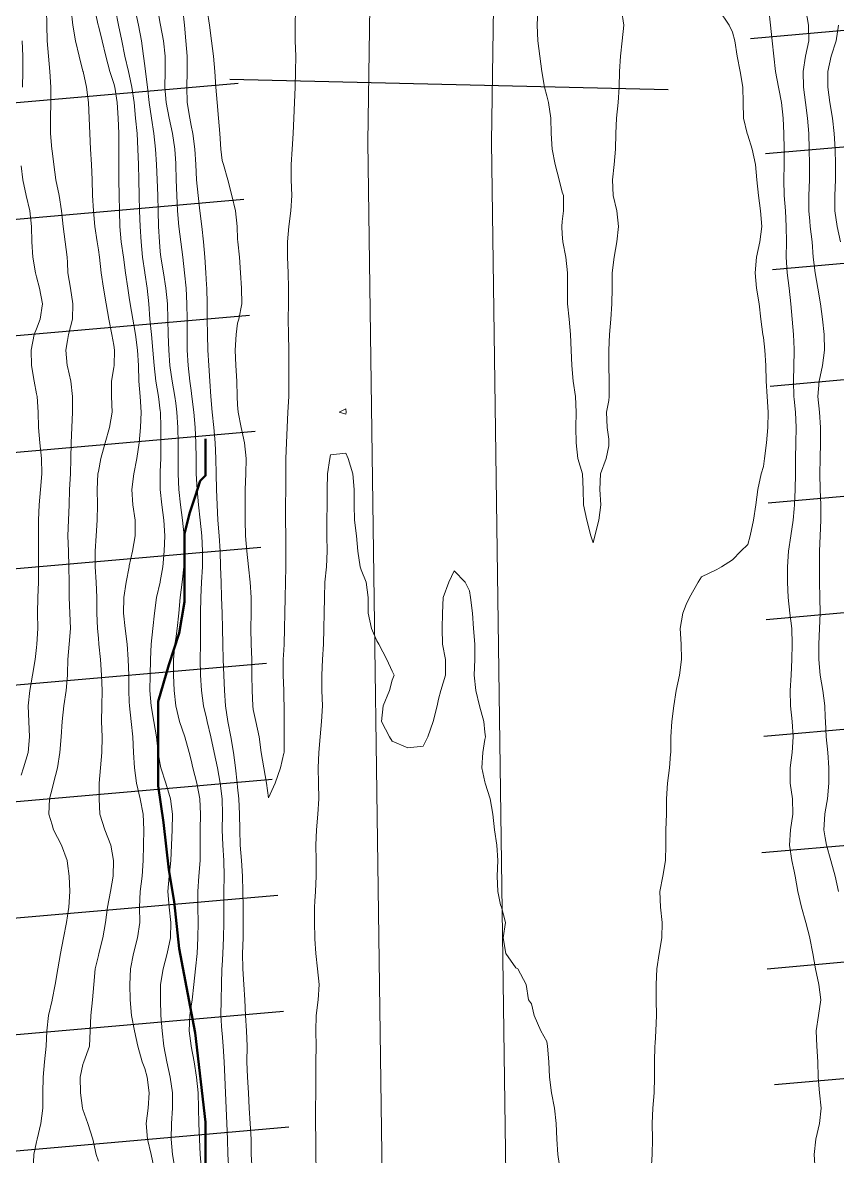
# Model space of a CAD drawing. Header units: centimetres. Extents: x 0 to 642158, y -847 to 649707.
# Drawn here: x 617090.8 to 617117.14, y 621403.69 to 621440.33 of the extents above; entities that cross this region are included whole.
import ezdxf

# ---------------------------------------------------------------- set-up
doc = ezdxf.new("R2010")
doc.units = ezdxf.units.CM
doc.header["$MEASUREMENT"] = 0
for name, color, linetype, lineweight in [('MEV_environnement_V', 7, 'Continuous', 20), ('MEV_layout inondation', 5, 'Continuous', 15), ('WAL_topographie 0.5', 253, 'Continuous', 20)]:
    doc.layers.add(name, color=color, linetype=linetype, lineweight=lineweight)
doc.layers.add('MEV_schema paysager_Ha', color=7, linetype='Continuous', lineweight=25, transparency=0.13)
doc.linetypes.add('TRACKS', pattern='A,0.15,[130,ltypeshp.shx,S=0.25,R=0,X=0,Y=0],0.15', length=0.3)
picture_1 = doc.add_image_def('image2.png', size_in_pixel=(6614, 11023))

msp = doc.modelspace()

# ---------------------------------------------------------------- hatches: boundary and pattern name
at = {"layer": 'MEV_schema paysager_Ha', "transparency": 33554687}
h = msp.add_hatch(dxfattribs=at)
h.set_pattern_fill('ANSI31', color=60, scale=30, angle=320)
h.paths.add_polyline_path([(617169.617, 620973.194), (617165.143, 620997.552), (617163.049, 621011.729), (617162.573, 621023.432), (617161.336, 621028.189), (617160.67, 621031.995), (617159.432, 621036.467), (617156.475, 621053.969), (617156.906, 621060.001), (617157.984, 621066.14), (617158.414, 621069.802), (617158.199, 621075.295), (617157.014, 621080.142), (617155.505, 621084.988), (617154.751, 621088.973), (617151.842, 621094.789), (617149.148, 621099.205), (617146.994, 621101.252), (617145.377, 621102.544), (617143.546, 621103.621), (617141.391, 621107.391), (617140.307, 621121.334), (617138.581, 621134.515), (617137.596, 621148.681), (617137.947, 621158.301), (617138.342, 621166.601), (617137.255, 621176.482), (617136.069, 621187.153), (617134.618, 621206.801), (617133.841, 621215.056), (617132.235, 621238.569), (617131.105, 621276.162), (617130.662, 621320.72), (617129.383, 621365.826), (617128.171, 621391.821), (617126.408, 621441.701), (617124.527, 621449.888), (617124.527, 621453.399), (617124.884, 621455.482), (617126.075, 621456.85), (617127.265, 621458.873), (617127.265, 621461.254), (617125.649, 621473.672), (617125.524, 621482.896), (617125.025, 621497.979), (617124.776, 621519.544), (617124.92, 621540.094), (617125.983, 621565.584), (617126.337, 621580.453), (617126.163, 621598.374), (617127.186, 621608.874), (617130.532, 621615.192), (617131.834, 621617.887), (617134.298, 621627.22), (617135.042, 621631.96), (617135.135, 621640.047), (617136.158, 621649.713), (617136.911, 621670.5), (617129.26, 621649.205), (617124.61, 621628.36), (617120.259, 621606.016), (617117.259, 621583.371), (617115.237, 621541.083), (617114.562, 621520.401), (617115.536, 621487.717), (617112.094, 621474.528), (617111.291, 621462.83), (617115.078, 621434.173), (617114.685, 621412.686), (617116.517, 621383.817), (617118.213, 621359.713), (617121.633, 621297.519), (617122.293, 621280.379), (617124.809, 621252.783), (617126.661, 621222.595), (617125.403, 621211.007), (617126.795, 621190.875), (617128.52, 621169.158), (617130.485, 621161.793), (617131.444, 621155.186), (617130.649, 621150.827), (617132.125, 621142.753), (617132.79, 621125.456), (617134.954, 621111.319), (617137.702, 621098.468), (617139.749, 621087.381), (617141.795, 621083.246), (617143.417, 621082.42), (617144.557, 621081.575), (617145.493, 621080.194), (617145.463, 621077.083), (617144.023, 621074.463), (617144.278, 621071.03), (617145.295, 621066.579), (617147.455, 621053.531), (617147.76, 621048.137), (617148.575, 621044.067), (617151.222, 621037.452), (617151.12, 621031.956), (617151.633, 621023.148), (617154.427, 621011.658), (617158.897, 620988.919), (617162.537, 620970.568), (617168.729, 620939.186), (617182.921, 620879.156), (617188.263, 620855.446), (617193.71, 620854.003), (617187.498, 620892.108), (617176.811, 620939.879)])
h = msp.add_hatch(dxfattribs=at)
h.set_pattern_fill('ANSI31', color=60, scale=30, angle=320)
h.paths.add_polyline_path([(617170.419, 620834.567), (617172.651, 620836.166), (617173.767, 620838.36), (617176.52, 620837.394), (617174.806, 620846.341), (617170.861, 620863.855), (617160.166, 620908.624), (617154.776, 620933.562), (617146.673, 620971.647), (617141.556, 621000.514), (617137.768, 621021.34), (617128.09, 621079.063), (617126.156, 621093.864), (617119.316, 621143.104), (617111.792, 621208.391), (617108.156, 621251.964), (617106.162, 621276.436), (617103.961, 621303.676), (617102.134, 621336.288), (617100.135, 621389.845), (617096.516, 621463.981), (617093.32, 621529.296), (617090.317, 621582.148), (617088.875, 621608.789), (617089.552, 621610.434), (617091.584, 621610.24), (617079.838, 621624.63), (617079.15, 621614.869), (617077.224, 621610.745), (617075.161, 621604.283), (617075.024, 621597.272), (617074.199, 621592.185), (617074.199, 621587.785), (617073.373, 621584.761), (617071.723, 621576.1), (617070.554, 621571.223), (617069.004, 621567.237), (617065.792, 621560.483), (617065.459, 621555.39), (617064.352, 621548.747), (617063.248, 621545.861), (617063.538, 621539.763), (617064.894, 621531.341), (617066.831, 621523.888), (617067.993, 621518.758), (617069.311, 621511.094), (617070.285, 621505.466), (617073.425, 621497.132), (617077.756, 621487.932), (617080.679, 621477.434), (617081.545, 621462.498), (617082.024, 621453.112), (617079.891, 621448.421), (617077.757, 621439.358), (617074.131, 621434.987), (617070.825, 621431.469), (617069.438, 621426.671), (617071.018, 621420.988), (617073.27, 621414.516), (617077.07, 621409.311), (617077.914, 621402.699), (617079.322, 621395.946), (617077.774, 621388.912), (617077.028, 621379.272), (617077.18, 621366.49), (617077.637, 621354.926), (617081.138, 621345.34), (617084.667, 621339.141), (617088.419, 621332.55), (617091.943, 621324.141), (617093.489, 621313.549), (617093.991, 621301.308), (617095.095, 621293.181), (617098.226, 621286.522), (617098.599, 621269.214), (617098.32, 621260.56), (617100.919, 621240.097), (617102.163, 621224.304), (617102.661, 621213.61), (617104.31, 621203.418), (617105.03, 621196.058), (617108.853, 621175.666), (617110.452, 621164.481), (617113.761, 621137.233), (617115.569, 621117.477), (617117.489, 621112.22), (617116.988, 621109.132), (617114.316, 621105.794), (617111.985, 621102.229), (617112.056, 621101.1), (617120.765, 621101.771), (617121.63, 621095.928), (617112.376, 621095.304), (617112.524, 621092.145), (617113.883, 621089.004), (617118.105, 621088.839), (617120.775, 621088.744), (617122.967, 621085.98), (617123.825, 621080.262), (617124.207, 621073.973), (617125.553, 621066.79), (617126.9, 621057.169), (617128.055, 621049.377), (617129.783, 621041.532), (617130.994, 621026.347), (617134.207, 621004.931), (617136.145, 620988.525), (617136.031, 620979.069), (617142.374, 620949.543), (617145.918, 620930.208), (617153.153, 620899.212), (617158.672, 620872.657), (617161.08, 620858.212), (617163.85, 620847.016), (617167.101, 620840.155), (617169.922, 620834.909)])

# ---------------------------------------------------------------- linework, layer by layer
msp.add_lwpolyline([(617097.504, 621438.51), (617111.674, 621438.173)])
at = {"layer": 'MEV_environnement_V', "linetype": 'TRACKS', "ltscale": 3}
for points in [[(617115.794, 621199.724), (617111.915, 621241.714), (617110.06, 621267.008), (617107.699, 621302.432), (617104.663, 621344.26), (617103.483, 621367.692), (617102.471, 621399.898), (617101.965, 621436.486), (617102.302, 621459.749), (617102.808, 621476.946), (617103.82, 621503.415), (617105.674, 621530.899), (617108.036, 621563.453)], [(617119.773, 621200.126), (617115.901, 621242.044), (617114.05, 621267.287), (617111.689, 621302.71), (617108.655, 621344.506), (617107.479, 621367.856), (617106.47, 621399.988), (617105.965, 621436.485), (617106.301, 621459.661), (617106.806, 621476.811), (617107.814, 621503.204), (617109.664, 621530.619), (617112.025, 621563.164)]]:
    msp.add_lwpolyline(points, dxfattribs=at)
at = {"layer": 'MEV_layout inondation', "lineweight": 50}
msp.add_lwpolyline([(617096.715, 621401.232), (617096.715, 621404.8), (617096.375, 621407.687), (617095.865, 621410.406), (617095.695, 621411.934), (617095.525, 621412.954), (617095.355, 621414.483), (617095.185, 621415.672), (617095.185, 621418.39), (617095.525, 621419.579), (617095.865, 621420.598), (617096.035, 621421.617), (617096.035, 621423.826), (617096.205, 621424.505), (617096.375, 621425.015), (617096.545, 621425.525), (617096.715, 621425.695), (617096.715, 621426.884)], dxfattribs=at)
at = {"layer": 'WAL_topographie 0.5'}
for points in [[(617091.574, 621440.75), (617091.582, 621440.25), (617091.597, 621439.75), (617091.632, 621439.25), (617091.683, 621438.75), (617091.712, 621438.25), (617091.714, 621437.75), (617091.7, 621437.25), (617091.7, 621436.75), (617091.744, 621436.25), (617091.75, 621436.187), (617091.805, 621435.75), (617091.877, 621435.25), (617091.977, 621434.75), (617092.061, 621434.25), (617092.116, 621433.75), (617092.179, 621433.25), (617092.242, 621432.75), (617092.25, 621432.583), (617092.265, 621432.25), (617092.343, 621431.75), (617092.426, 621431.25), (617092.409, 621430.75), (617092.288, 621430.25), (617092.25, 621430.061), (617092.192, 621429.75), (617092.244, 621429.25), (617092.25, 621429.221), (617092.357, 621428.75), (617092.408, 621428.25), (617092.413, 621427.75), (617092.395, 621427.25), (617092.373, 621426.75), (617092.364, 621426.25), (617092.344, 621425.75), (617092.32, 621425.25), (617092.31, 621424.75), (617092.283, 621424.25), (617092.267, 621423.75), (617092.282, 621423.25), (617092.295, 621422.75), (617092.303, 621422.25), (617092.309, 621421.75), (617092.33, 621421.25), (617092.343, 621420.75), (617092.302, 621420.25), (617092.264, 621419.75), (617092.25, 621419.296), (617092.249, 621419.25), (617092.203, 621418.75), (617092.137, 621418.25), (617092.078, 621417.75), (617092.042, 621417.25), (617092.008, 621416.75), (617091.932, 621416.25), (617091.797, 621415.75), (617091.75, 621415.569), (617091.674, 621415.25), (617091.649, 621414.75), (617091.75, 621414.404), (617091.802, 621414.25), (617092.056, 621413.75), (617092.235, 621413.25), (617092.25, 621413.156), (617092.308, 621412.75), (617092.327, 621412.25), (617092.292, 621411.75), (617092.25, 621411.469), (617092.219, 621411.25), (617092.123, 621410.75), (617092.027, 621410.25), (617091.936, 621409.75), (617091.849, 621409.25), (617091.752, 621408.75), (617091.75, 621408.741), (617091.64, 621408.25), (617091.579, 621407.75), (617091.56, 621407.25), (617091.512, 621406.75), (617091.461, 621406.25), (617091.455, 621405.75), (617091.454, 621405.25), (617091.385, 621404.75), (617091.269, 621404.25), (617091.25, 621404.158), (617091.166, 621403.75), (617091.137, 621403.25)], [(617092.367, 621440.75), (617092.425, 621440.25), (617092.511, 621439.75), (617092.63, 621439.25), (617092.75, 621438.771), (617092.755, 621438.75), (617092.863, 621438.25), (617092.926, 621437.75), (617092.953, 621437.25), (617092.976, 621436.75), (617092.999, 621436.25), (617093.03, 621435.75), (617093.044, 621435.25), (617093.059, 621434.75), (617093.088, 621434.25), (617093.132, 621433.75), (617093.211, 621433.25), (617093.25, 621432.993), (617093.284, 621432.75), (617093.342, 621432.25), (617093.42, 621431.75), (617093.505, 621431.25), (617093.583, 621430.75), (617093.686, 621430.25), (617093.75, 621429.914), (617093.771, 621429.75), (617093.758, 621429.25), (617093.75, 621429.19), (617093.678, 621428.75), (617093.671, 621428.25), (617093.69, 621427.75), (617093.611, 621427.25), (617093.465, 621426.75), (617093.33, 621426.25), (617093.25, 621425.832), (617093.237, 621425.75), (617093.206, 621425.25), (617093.216, 621424.75), (617093.212, 621424.25), (617093.174, 621423.75), (617093.146, 621423.25), (617093.149, 621422.75), (617093.181, 621422.25), (617093.2, 621421.75), (617093.196, 621421.25), (617093.222, 621420.75), (617093.25, 621420.443), (617093.269, 621420.25), (617093.313, 621419.75), (617093.355, 621419.25), (617093.368, 621418.75), (617093.358, 621418.25), (617093.355, 621417.75), (617093.368, 621417.25), (617093.363, 621416.75), (617093.316, 621416.25), (617093.276, 621415.75), (617093.273, 621415.25), (617093.3, 621414.75), (617093.46, 621414.25), (617093.65, 621413.75), (617093.739, 621413.25), (617093.726, 621412.75), (617093.64, 621412.25), (617093.544, 621411.75), (617093.48, 621411.25), (617093.398, 621410.75), (617093.265, 621410.25), (617093.25, 621410.181), (617093.149, 621409.75), (617093.103, 621409.25), (617093.063, 621408.75), (617093.008, 621408.25), (617092.987, 621407.75), (617092.957, 621407.25), (617092.781, 621406.75), (617092.75, 621406.664), (617092.658, 621406.25), (617092.667, 621405.75), (617092.741, 621405.25), (617092.75, 621405.204), (617092.911, 621404.75), (617093.073, 621404.25), (617093.179, 621403.75), (617093.25, 621403.541)], [(617093.134, 621440.75), (617093.243, 621440.25), (617093.25, 621440.226), (617093.368, 621439.75), (617093.486, 621439.25), (617093.624, 621438.75), (617093.75, 621438.371), (617093.781, 621438.25), (617093.858, 621437.75), (617093.892, 621437.25), (617093.911, 621436.75), (617093.913, 621436.25), (617093.911, 621435.75), (617093.909, 621435.25), (617093.918, 621434.75), (617093.93, 621434.25), (617093.942, 621433.75), (617093.988, 621433.25), (617094.059, 621432.75), (617094.13, 621432.25), (617094.199, 621431.75), (617094.25, 621431.447), (617094.278, 621431.25), (617094.359, 621430.75), (617094.445, 621430.25), (617094.517, 621429.75), (617094.547, 621429.25), (617094.556, 621428.75), (617094.599, 621428.25), (617094.638, 621427.75), (617094.615, 621427.25), (617094.563, 621426.75), (617094.497, 621426.25), (617094.396, 621425.75), (617094.329, 621425.25), (617094.365, 621424.75), (617094.439, 621424.25), (617094.439, 621423.75), (617094.349, 621423.25), (617094.25, 621422.776), (617094.245, 621422.75), (617094.152, 621422.25), (617094.072, 621421.75), (617094.059, 621421.25), (617094.115, 621420.75), (617094.175, 621420.25), (617094.216, 621419.75), (617094.232, 621419.25), (617094.234, 621418.75), (617094.25, 621418.386), (617094.255, 621418.25), (617094.312, 621417.75), (617094.367, 621417.25), (617094.386, 621416.75), (617094.415, 621416.25), (617094.481, 621415.75), (617094.596, 621415.25), (617094.699, 621414.75), (617094.722, 621414.25), (617094.712, 621413.75), (617094.702, 621413.25), (617094.66, 621412.75), (617094.599, 621412.25), (617094.583, 621411.75), (617094.588, 621411.25), (617094.512, 621410.75), (617094.38, 621410.25), (617094.291, 621409.75), (617094.269, 621409.25), (617094.279, 621408.75), (617094.324, 621408.25), (617094.419, 621407.75), (617094.526, 621407.25), (617094.665, 621406.75), (617094.75, 621406.53), (617094.826, 621406.25), (617094.891, 621405.75), (617094.855, 621405.25), (617094.797, 621404.75), (617094.836, 621404.25), (617094.954, 621403.75), (617095.065, 621403.25)], [(617093.802, 621440.75), (617093.902, 621440.25), (617094.006, 621439.75), (617094.108, 621439.25), (617094.228, 621438.75), (617094.25, 621438.662), (617094.336, 621438.25), (617094.403, 621437.75), (617094.454, 621437.25), (617094.5, 621436.75), (617094.526, 621436.25), (617094.543, 621435.75), (617094.556, 621435.25), (617094.57, 621434.75), (617094.582, 621434.25), (617094.596, 621433.75), (617094.628, 621433.25), (617094.679, 621432.75), (617094.75, 621432.255), (617094.751, 621432.25), (617094.826, 621431.75), (617094.88, 621431.25), (617094.916, 621430.75), (617094.964, 621430.25), (617095.015, 621429.75), (617095.054, 621429.25), (617095.111, 621428.75), (617095.195, 621428.25), (617095.25, 621427.791), (617095.255, 621427.75), (617095.27, 621427.25), (617095.272, 621426.75), (617095.265, 621426.25), (617095.25, 621425.827), (617095.246, 621425.75), (617095.25, 621425.464), (617095.252, 621425.25), (617095.302, 621424.75), (617095.365, 621424.25), (617095.395, 621423.75), (617095.381, 621423.25), (617095.33, 621422.75), (617095.25, 621422.277), (617095.244, 621422.25), (617095.132, 621421.75), (617095.063, 621421.25), (617095.011, 621420.75), (617094.958, 621420.25), (617094.931, 621419.75), (617094.919, 621419.25), (617094.915, 621418.75), (617094.953, 621418.25), (617095.038, 621417.75), (617095.127, 621417.25), (617095.187, 621416.75), (617095.25, 621416.356), (617095.271, 621416.25), (617095.431, 621415.75), (617095.579, 621415.25), (617095.644, 621414.75), (617095.637, 621414.25), (617095.616, 621413.75), (617095.595, 621413.25), (617095.539, 621412.75), (617095.496, 621412.25), (617095.534, 621411.75), (617095.595, 621411.25), (617095.577, 621410.75), (617095.472, 621410.25), (617095.341, 621409.75), (617095.262, 621409.25), (617095.254, 621408.75), (617095.271, 621408.25), (617095.31, 621407.75), (617095.369, 621407.25), (617095.461, 621406.75), (617095.572, 621406.25), (617095.645, 621405.75), (617095.647, 621405.25), (617095.612, 621404.75), (617095.607, 621404.25), (617095.65, 621403.75), (617095.731, 621403.25)], [(617094.442, 621440.75), (617094.544, 621440.25), (617094.64, 621439.75), (617094.712, 621439.25), (617094.75, 621438.941), (617094.774, 621438.75), (617094.834, 621438.25), (617094.891, 621437.75), (617094.966, 621437.25), (617095.045, 621436.75), (617095.099, 621436.25), (617095.13, 621435.75), (617095.15, 621435.25), (617095.167, 621434.75), (617095.179, 621434.25), (617095.194, 621433.75), (617095.221, 621433.25), (617095.25, 621432.935), (617095.27, 621432.75), (617095.352, 621432.25), (617095.434, 621431.75), (617095.479, 621431.25), (617095.49, 621430.75), (617095.501, 621430.25), (617095.523, 621429.75), (617095.561, 621429.25), (617095.634, 621428.75), (617095.722, 621428.25), (617095.75, 621428.031), (617095.787, 621427.75), (617095.819, 621427.25), (617095.829, 621426.75), (617095.827, 621426.25), (617095.826, 621425.75), (617095.851, 621425.25), (617095.907, 621424.75), (617095.971, 621424.25), (617096.018, 621423.75), (617096.034, 621423.25), (617096.012, 621422.75), (617095.956, 621422.25), (617095.897, 621421.75), (617095.854, 621421.25), (617095.801, 621420.75), (617095.75, 621420.415), (617095.724, 621420.25), (617095.674, 621419.75), (617095.673, 621419.25), (617095.698, 621418.75), (617095.75, 621418.25), (617095.75, 621418.25), (617095.873, 621417.75), (617096.04, 621417.25), (617096.186, 621416.75), (617096.25, 621416.5), (617096.307, 621416.25), (617096.435, 621415.75), (617096.529, 621415.25), (617096.554, 621414.75), (617096.545, 621414.25), (617096.545, 621413.75), (617096.541, 621413.25), (617096.498, 621412.75), (617096.46, 621412.25), (617096.461, 621411.75), (617096.471, 621411.25), (617096.468, 621410.75), (617096.44, 621410.25), (617096.392, 621409.75), (617096.34, 621409.25), (617096.279, 621408.75), (617096.25, 621408.552), (617096.205, 621408.25), (617096.189, 621407.75), (617096.25, 621407.26), (617096.251, 621407.25), (617096.349, 621406.75), (617096.424, 621406.25), (617096.471, 621405.75), (617096.487, 621405.25), (617096.495, 621404.75), (617096.515, 621404.25), (617096.537, 621403.75), (617096.583, 621403.25)], [(617095.17, 621440.75), (617095.25, 621440.304), (617095.26, 621440.25), (617095.354, 621439.75), (617095.405, 621439.25), (617095.408, 621438.75), (617095.401, 621438.25), (617095.442, 621437.75), (617095.54, 621437.25), (617095.651, 621436.75), (617095.724, 621436.25), (617095.75, 621435.779), (617095.752, 621435.75), (617095.762, 621435.25), (617095.782, 621434.75), (617095.81, 621434.25), (617095.851, 621433.75), (617095.914, 621433.25), (617095.976, 621432.75), (617096.034, 621432.25), (617096.088, 621431.75), (617096.114, 621431.25), (617096.121, 621430.75), (617096.121, 621430.25), (617096.125, 621429.75), (617096.154, 621429.25), (617096.211, 621428.75), (617096.25, 621428.449), (617096.276, 621428.25), (617096.336, 621427.75), (617096.378, 621427.25), (617096.402, 621426.75), (617096.408, 621426.25), (617096.413, 621425.75), (617096.441, 621425.25), (617096.485, 621424.75), (617096.539, 621424.25), (617096.59, 621423.75), (617096.617, 621423.25), (617096.611, 621422.75), (617096.582, 621422.25), (617096.558, 621421.75), (617096.553, 621421.25), (617096.552, 621420.75), (617096.546, 621420.25), (617096.541, 621419.75), (617096.554, 621419.25), (617096.585, 621418.75), (617096.652, 621418.25), (617096.75, 621417.851), (617096.769, 621417.75), (617096.884, 621417.25), (617096.996, 621416.75), (617097.1, 621416.25), (617097.19, 621415.75), (617097.25, 621415.25), (617097.25, 621415.25), (617097.258, 621414.75), (617097.25, 621414.25), (617097.271, 621413.75), (617097.307, 621413.25), (617097.315, 621412.75), (617097.306, 621412.25), (617097.307, 621411.75), (617097.306, 621411.25), (617097.292, 621410.75), (617097.268, 621410.25), (617097.25, 621409.854), (617097.244, 621409.75), (617097.231, 621409.25), (617097.221, 621408.75), (617097.213, 621408.25), (617097.241, 621407.75), (617097.25, 621407.669), (617097.286, 621407.25), (617097.318, 621406.75), (617097.338, 621406.25), (617097.36, 621405.75), (617097.382, 621405.25), (617097.406, 621404.75), (617097.425, 621404.25), (617097.43, 621403.75), (617097.467, 621403.25)], [(617095.983, 621440.75), (617096.031, 621440.25), (617096.081, 621439.75), (617096.121, 621439.25), (617096.125, 621438.75), (617096.106, 621438.25), (617096.124, 621437.75), (617096.203, 621437.25), (617096.25, 621437.011), (617096.303, 621436.75), (617096.366, 621436.25), (617096.395, 621435.75), (617096.424, 621435.25), (617096.471, 621434.75), (617096.532, 621434.25), (617096.594, 621433.75), (617096.652, 621433.25), (617096.689, 621432.75), (617096.723, 621432.25), (617096.75, 621431.86), (617096.759, 621431.75), (617096.771, 621431.25), (617096.769, 621430.75), (617096.773, 621430.25), (617096.788, 621429.75), (617096.816, 621429.25), (617096.85, 621428.75), (617096.886, 621428.25), (617096.931, 621427.75), (617096.981, 621427.25), (617097.024, 621426.75), (617097.046, 621426.25), (617097.054, 621425.75), (617097.068, 621425.25), (617097.088, 621424.75), (617097.117, 621424.25), (617097.152, 621423.75), (617097.183, 621423.25), (617097.201, 621422.75), (617097.215, 621422.25), (617097.235, 621421.75), (617097.25, 621421.25), (617097.25, 621421.25), (617097.259, 621420.75), (617097.27, 621420.25), (617097.287, 621419.75), (617097.31, 621419.25), (617097.331, 621418.75), (617097.364, 621418.25), (617097.436, 621417.75), (617097.532, 621417.25), (617097.617, 621416.75), (617097.678, 621416.25), (617097.737, 621415.75), (617097.75, 621415.623), (617097.796, 621415.25), (617097.815, 621414.75), (617097.818, 621414.25), (617097.836, 621413.75), (617097.874, 621413.25), (617097.904, 621412.75), (617097.919, 621412.25), (617097.932, 621411.75), (617097.936, 621411.25), (617097.926, 621410.75), (617097.913, 621410.25), (617097.915, 621409.75), (617097.948, 621409.25), (617097.985, 621408.75), (617098.011, 621408.25), (617098.042, 621407.75), (617098.056, 621407.25), (617098.052, 621406.75), (617098.071, 621406.25), (617098.102, 621405.75), (617098.124, 621405.25), (617098.161, 621404.75), (617098.193, 621404.25), (617098.194, 621403.75), (617098.22, 621403.25)], [(617096.765, 621440.75), (617096.839, 621440.25), (617096.912, 621439.75), (617096.969, 621439.25), (617097.01, 621438.75), (617097.047, 621438.25), (617097.089, 621437.75), (617097.136, 621437.25), (617097.172, 621436.75), (617097.21, 621436.25), (617097.25, 621435.884), (617097.293, 621435.75), (617097.435, 621435.25), (617097.563, 621434.75), (617097.681, 621434.25), (617097.738, 621433.75), (617097.75, 621433.333), (617097.757, 621433.25), (617097.808, 621432.75), (617097.849, 621432.25), (617097.881, 621431.75), (617097.887, 621431.25), (617097.795, 621430.75), (617097.75, 621430.622), (617097.7, 621430.25), (617097.671, 621429.75), (617097.698, 621429.25), (617097.727, 621428.75), (617097.739, 621428.25), (617097.75, 621427.983), (617097.77, 621427.75), (617097.861, 621427.25), (617097.973, 621426.75), (617098.026, 621426.25), (617098.012, 621425.75), (617097.991, 621425.25), (617097.992, 621424.75), (617097.998, 621424.25), (617098.009, 621423.75), (617098.047, 621423.25), (617098.105, 621422.75), (617098.157, 621422.25), (617098.186, 621421.75), (617098.189, 621421.25), (617098.181, 621420.75), (617098.188, 621420.25), (617098.209, 621419.75), (617098.214, 621419.25), (617098.218, 621418.75), (617098.24, 621418.25), (617098.25, 621418.133), (617098.344, 621417.75), (617098.444, 621417.25), (617098.517, 621416.75), (617098.6, 621416.25), (617098.684, 621415.75), (617098.75, 621415.281), (617098.964, 621415.75), (617099.142, 621416.25), (617099.25, 621416.722), (617099.252, 621416.75), (617099.26, 621417.25), (617099.261, 621417.75), (617099.253, 621418.25), (617099.25, 621418.5), (617099.242, 621418.75), (617099.225, 621419.25), (617099.224, 621419.75), (617099.25, 621420.05), (617099.257, 621420.25), (617099.271, 621420.75), (617099.276, 621421.25), (617099.284, 621421.75), (617099.299, 621422.25), (617099.31, 621422.75), (617099.314, 621423.25), (617099.312, 621423.75), (617099.3, 621424.25), (617099.3, 621424.75), (617099.313, 621425.25), (617099.306, 621425.75), (617099.307, 621426.25), (617099.331, 621426.75), (617099.349, 621427.25), (617099.378, 621427.75), (617099.405, 621428.25), (617099.408, 621428.75), (617099.406, 621429.25), (617099.405, 621429.75), (617099.398, 621430.25), (617099.389, 621430.75), (617099.394, 621431.25), (617099.402, 621431.75), (617099.384, 621432.25), (617099.367, 621432.75), (617099.369, 621433.25), (617099.403, 621433.75), (617099.469, 621434.25), (617099.505, 621434.75), (617099.488, 621435.25), (617099.482, 621435.75), (617099.517, 621436.25), (617099.548, 621436.75), (617099.568, 621437.25), (617099.59, 621437.75), (617099.608, 621438.25), (617099.628, 621438.75), (617099.629, 621439.25), (617099.617, 621439.75), (617099.616, 621440.25), (617099.621, 621440.75)], [(617107.454, 621440.75), (617107.441, 621440.25), (617107.454, 621439.75), (617107.521, 621439.25), (617107.59, 621438.75), (617107.67, 621438.25), (617107.75, 621437.969), (617107.798, 621437.75), (617107.88, 621437.25), (617107.888, 621436.75), (617107.918, 621436.25), (617108.015, 621435.75), (617108.148, 621435.25), (617108.25, 621434.853), (617108.286, 621434.75), (617108.289, 621434.25), (617108.25, 621433.904), (617108.235, 621433.75), (617108.25, 621433.5), (617108.266, 621433.25), (617108.366, 621432.75), (617108.423, 621432.25), (617108.415, 621431.75), (617108.42, 621431.25), (617108.473, 621430.75), (617108.518, 621430.25), (617108.537, 621429.75), (617108.555, 621429.25), (617108.605, 621428.75), (617108.672, 621428.25), (617108.696, 621427.75), (617108.688, 621427.25), (617108.701, 621426.75), (617108.75, 621426.25), (617108.75, 621426.25), (617108.899, 621425.75), (617108.928, 621425.25), (617108.94, 621424.75), (617109.038, 621424.25), (617109.177, 621423.75), (617109.25, 621423.525), (617109.302, 621423.75), (617109.435, 621424.25), (617109.497, 621424.75), (617109.463, 621425.25), (617109.488, 621425.75), (617109.665, 621426.25), (617109.75, 621426.662), (617109.758, 621426.75), (617109.75, 621426.875), (617109.696, 621427.25), (617109.684, 621427.75), (617109.75, 621428.117), (617109.76, 621428.25), (617109.764, 621428.75), (617109.752, 621429.25), (617109.757, 621429.75), (617109.781, 621430.25), (617109.821, 621430.75), (617109.852, 621431.25), (617109.857, 621431.75), (617109.865, 621432.25), (617109.922, 621432.75), (617110.017, 621433.25), (617110.065, 621433.75), (617110.009, 621434.25), (617109.898, 621434.75), (617109.876, 621435.25), (617109.931, 621435.75), (617109.968, 621436.25), (617109.98, 621436.75), (617110.004, 621437.25), (617110.052, 621437.75), (617110.083, 621438.25), (617110.103, 621438.75), (617110.135, 621439.25), (617110.185, 621439.75), (617110.238, 621440.25), (617110.164, 621440.75)], [(617111.123, 621403.25), (617111.151, 621403.75), (617111.167, 621404.25), (617111.155, 621404.75), (617111.176, 621405.25), (617111.22, 621405.75), (617111.235, 621406.25), (617111.229, 621406.75), (617111.244, 621407.25), (617111.25, 621407.341), (617111.279, 621407.75), (617111.297, 621408.25), (617111.286, 621408.75), (617111.282, 621409.25), (617111.306, 621409.75), (617111.378, 621410.25), (617111.467, 621410.75), (617111.483, 621411.25), (617111.427, 621411.75), (617111.405, 621412.25), (617111.5, 621412.75), (617111.587, 621413.25), (617111.599, 621413.75), (617111.599, 621414.25), (617111.617, 621414.75), (617111.621, 621415.25), (617111.65, 621415.75), (617111.718, 621416.25), (617111.75, 621416.694), (617111.754, 621416.75), (617111.758, 621417.25), (617111.794, 621417.75), (617111.855, 621418.25), (617111.928, 621418.75), (617112.039, 621419.25), (617112.109, 621419.75), (617112.089, 621420.25), (617112.059, 621420.75), (617112.151, 621421.25), (617112.25, 621421.53), (617112.364, 621421.75), (617112.639, 621422.25), (617112.75, 621422.421), (617113.25, 621422.659), (617113.393, 621422.75), (617113.75, 621422.972), (617114.022, 621423.25), (617114.25, 621423.473), (617114.324, 621423.75), (617114.428, 621424.25), (617114.502, 621424.75), (617114.573, 621425.25), (617114.683, 621425.75), (617114.75, 621425.985), (617114.789, 621426.25), (617114.848, 621426.75), (617114.895, 621427.25), (617114.907, 621427.75), (617114.87, 621428.25), (617114.845, 621428.75), (617114.834, 621429.25), (617114.795, 621429.75), (617114.75, 621430.159), (617114.736, 621430.25), (617114.674, 621430.75), (617114.611, 621431.25), (617114.53, 621431.75), (617114.481, 621432.25), (617114.528, 621432.75), (617114.638, 621433.25), (617114.696, 621433.75), (617114.66, 621434.25), (617114.591, 621434.75), (617114.543, 621435.25), (617114.499, 621435.75), (617114.394, 621436.25), (617114.25, 621436.696), (617114.226, 621436.75), (617114.111, 621437.25), (617114.099, 621437.75), (617114.09, 621438.25), (617114, 621438.75), (617113.909, 621439.25), (617113.825, 621439.75), (617113.75, 621440.028), (617113.646, 621440.25), (617113.315, 621440.75)], [(617116.421, 621403.25), (617116.392, 621403.75), (617116.449, 621404.25), (617116.57, 621404.75), (617116.615, 621405.25), (617116.564, 621405.75), (617116.518, 621406.25), (617116.512, 621406.75), (617116.476, 621407.25), (617116.454, 621407.75), (617116.534, 621408.25), (617116.609, 621408.75), (617116.542, 621409.25), (617116.435, 621409.75), (617116.347, 621410.25), (617116.25, 621410.741), (617116.248, 621410.75), (617116.121, 621411.25), (617115.985, 621411.75), (617115.866, 621412.25), (617115.78, 621412.75), (617115.75, 621412.906), (617115.673, 621413.25), (617115.597, 621413.75), (617115.628, 621414.25), (617115.705, 621414.75), (617115.698, 621415.25), (617115.617, 621415.75), (617115.612, 621416.25), (617115.684, 621416.75), (617115.715, 621417.25), (617115.678, 621417.75), (617115.628, 621418.25), (617115.617, 621418.75), (617115.648, 621419.25), (617115.666, 621419.75), (617115.678, 621420.25), (617115.669, 621420.75), (617115.609, 621421.25), (617115.553, 621421.75), (617115.532, 621422.25), (617115.535, 621422.75), (617115.565, 621423.25), (617115.636, 621423.75), (617115.713, 621424.25), (617115.75, 621424.625), (617115.762, 621424.75), (617115.781, 621425.25), (617115.786, 621425.75), (617115.791, 621426.25), (617115.798, 621426.75), (617115.813, 621427.25), (617115.793, 621427.75), (617115.75, 621428.162), (617115.74, 621428.25), (617115.722, 621428.75), (617115.741, 621429.25), (617115.75, 621429.694), (617115.751, 621429.75), (617115.75, 621429.776), (617115.729, 621430.25), (617115.685, 621430.75), (617115.641, 621431.25), (617115.588, 621431.75), (617115.519, 621432.25), (617115.487, 621432.75), (617115.494, 621433.25), (617115.489, 621433.75), (617115.462, 621434.25), (617115.425, 621434.75), (617115.411, 621435.25), (617115.42, 621435.75), (617115.421, 621436.25), (617115.413, 621436.75), (617115.391, 621437.25), (617115.333, 621437.75), (617115.25, 621438.196), (617115.238, 621438.25), (617115.144, 621438.75), (617115.085, 621439.25), (617115.038, 621439.75), (617114.98, 621440.25), (617114.93, 621440.75)], [(617117.178, 621412.25), (617117.071, 621412.75), (617116.935, 621413.25), (617116.791, 621413.75), (617116.75, 621413.985), (617116.704, 621414.25), (617116.735, 621414.75), (617116.75, 621414.831), (617116.825, 621415.25), (617116.87, 621415.75), (617116.869, 621416.25), (617116.831, 621416.75), (617116.78, 621417.25), (617116.755, 621417.75), (617116.75, 621417.882), (617116.734, 621418.25), (617116.674, 621418.75), (617116.589, 621419.25), (617116.539, 621419.75), (617116.541, 621420.25), (617116.569, 621420.75), (617116.588, 621421.25), (617116.576, 621421.75), (617116.571, 621422.25), (617116.57, 621422.75), (617116.565, 621423.25), (617116.59, 621423.75), (617116.612, 621424.25), (617116.611, 621424.75), (617116.592, 621425.25), (617116.574, 621425.75), (617116.584, 621426.25), (617116.601, 621426.75), (617116.603, 621427.25), (617116.565, 621427.75), (617116.514, 621428.25), (617116.55, 621428.75), (617116.661, 621429.25), (617116.732, 621429.75), (617116.716, 621430.25), (617116.658, 621430.75), (617116.593, 621431.25), (617116.516, 621431.75), (617116.425, 621432.25), (617116.363, 621432.75), (617116.326, 621433.25), (617116.265, 621433.75), (617116.25, 621433.913), (617116.222, 621434.25), (617116.223, 621434.75), (617116.242, 621435.25), (617116.243, 621435.75), (617116.233, 621436.25), (617116.22, 621436.75), (617116.18, 621437.25), (617116.115, 621437.75), (617116.05, 621438.25), (617116.037, 621438.75), (617116.113, 621439.25), (617116.217, 621439.75), (617116.211, 621440.25), (617116.123, 621440.75)], [(617117.248, 621433.25), (617117.132, 621433.75), (617117.058, 621434.25), (617117.063, 621434.75), (617117.088, 621435.25), (617117.088, 621435.75), (617117.069, 621436.25), (617117.039, 621436.75), (617116.985, 621437.25), (617116.904, 621437.75), (617116.837, 621438.25), (617116.834, 621438.75), (617116.944, 621439.25), (617117.1, 621439.75), (617117.183, 621440.25)], [(617090.781, 621439.75), (617090.805, 621439.25), (617090.802, 621438.75), (617090.794, 621438.25)], [(617090.75, 621435.711), (617090.809, 621435.25), (617090.919, 621434.75), (617091.036, 621434.25), (617091.083, 621433.75), (617091.095, 621433.25), (617091.135, 621432.75), (617091.216, 621432.25), (617091.25, 621432.118), (617091.346, 621431.75), (617091.444, 621431.25), (617091.37, 621430.75), (617091.25, 621430.443), (617091.17, 621430.25), (617091.071, 621429.75), (617091.089, 621429.25), (617091.177, 621428.75), (617091.25, 621428.336), (617091.265, 621428.25), (617091.3, 621427.75), (617091.316, 621427.25), (617091.361, 621426.75), (617091.412, 621426.25), (617091.417, 621425.75), (617091.382, 621425.25), (617091.339, 621424.75), (617091.311, 621424.25), (617091.31, 621423.75), (617091.313, 621423.25), (617091.314, 621422.75), (617091.312, 621422.25), (617091.292, 621421.75), (617091.282, 621421.25), (617091.29, 621420.75), (617091.264, 621420.25), (617091.25, 621420.142), (617091.203, 621419.75), (617091.124, 621419.25), (617091.034, 621418.75), (617090.981, 621418.25), (617090.996, 621417.75), (617091.027, 621417.25), (617090.979, 621416.75), (617090.831, 621416.25), (617090.75, 621416.016)], [(617101.266, 621427.75), (617101.25, 621427.675), (617101.036, 621427.75), (617101.25, 621427.857), (617101.266, 621427.75)], [(617100.29, 621403.25), (617100.281, 621403.75), (617100.276, 621404.25), (617100.272, 621404.75), (617100.267, 621405.25), (617100.276, 621405.75), (617100.278, 621406.25), (617100.279, 621406.75), (617100.289, 621407.25), (617100.285, 621407.75), (617100.294, 621408.25), (617100.355, 621408.75), (617100.388, 621409.25), (617100.335, 621409.75), (617100.278, 621410.25), (617100.25, 621410.721), (617100.249, 621410.75), (617100.234, 621411.25), (617100.24, 621411.75), (617100.25, 621411.941), (617100.272, 621412.25), (617100.295, 621412.75), (617100.29, 621413.25), (617100.283, 621413.75), (617100.304, 621414.25), (617100.346, 621414.75), (617100.378, 621415.25), (617100.372, 621415.75), (617100.361, 621416.25), (617100.38, 621416.75), (617100.421, 621417.25), (617100.469, 621417.75), (617100.494, 621418.25), (617100.479, 621418.75), (617100.473, 621419.25), (617100.5, 621419.75), (617100.525, 621420.25), (617100.536, 621420.75), (617100.551, 621421.25), (617100.559, 621421.75), (617100.574, 621422.25), (617100.627, 621422.75), (617100.648, 621423.25), (617100.634, 621423.75), (617100.64, 621424.25), (617100.65, 621424.75), (617100.644, 621425.25), (617100.654, 621425.75), (617100.732, 621426.25), (617100.75, 621426.364), (617101.25, 621426.417), (617101.321, 621426.25), (617101.474, 621425.75), (617101.523, 621425.25), (617101.519, 621424.75), (617101.533, 621424.25), (617101.598, 621423.75), (617101.635, 621423.25), (617101.715, 621422.75), (617101.75, 621422.646), (617101.906, 621422.25), (617101.976, 621421.75), (617101.971, 621421.25), (617102.079, 621420.75), (617102.25, 621420.35), (617102.321, 621420.25), (617102.577, 621419.75), (617102.75, 621419.375), (617102.815, 621419.25), (617102.75, 621419.083), (617102.662, 621418.75), (617102.459, 621418.25), (617102.401, 621417.75), (617102.657, 621417.25), (617102.75, 621417.107), (617103.25, 621416.891), (617103.75, 621416.95), (617103.907, 621417.25), (617104.079, 621417.75), (617104.202, 621418.25), (617104.25, 621418.469), (617104.317, 621418.75), (617104.477, 621419.25), (617104.478, 621419.75), (617104.373, 621420.25), (617104.364, 621420.75), (617104.377, 621421.25), (617104.397, 621421.75), (617104.576, 621422.25), (617104.75, 621422.618), (617105.107, 621422.25), (617105.25, 621421.972), (617105.284, 621421.75), (617105.345, 621421.25), (617105.378, 621420.75), (617105.42, 621420.25), (617105.424, 621419.75), (617105.399, 621419.25), (617105.452, 621418.75), (617105.574, 621418.25), (617105.712, 621417.75), (617105.75, 621417.4), (617105.764, 621417.25), (617105.75, 621417.162), (617105.68, 621416.75), (617105.648, 621416.25), (617105.75, 621415.794), (617105.76, 621415.75), (617105.912, 621415.25), (617106.006, 621414.75), (617106.061, 621414.25), (617106.134, 621413.75), (617106.168, 621413.25), (617106.143, 621412.75), (617106.168, 621412.25), (617106.25, 621411.822), (617106.283, 621411.75), (617106.409, 621411.25), (617106.342, 621410.75), (617106.421, 621410.25), (617106.75, 621409.79), (617106.809, 621409.75), (617107.083, 621409.25), (617107.162, 621408.75), (617107.25, 621408.625), (617107.338, 621408.25), (617107.558, 621407.75), (617107.75, 621407.409), (617107.775, 621407.25), (617107.815, 621406.75), (617107.833, 621406.25), (617107.896, 621405.75), (617107.993, 621405.25), (617108.052, 621404.75), (617108.073, 621404.25), (617108.105, 621403.75), (617108.179, 621403.25)]]:
    msp.add_lwpolyline(points, dxfattribs=at)

# ---------------------------------------------------------------- pictures from other files: only their frames are drawn
image = msp.add_image(picture_1, insert=(616830.845, 620745.783), size_in_units=(429.466, 715.756), dxfattribs=dict(brightness=75))
image.dxf.flags = 7

doc.saveas('drawing.dxf')
